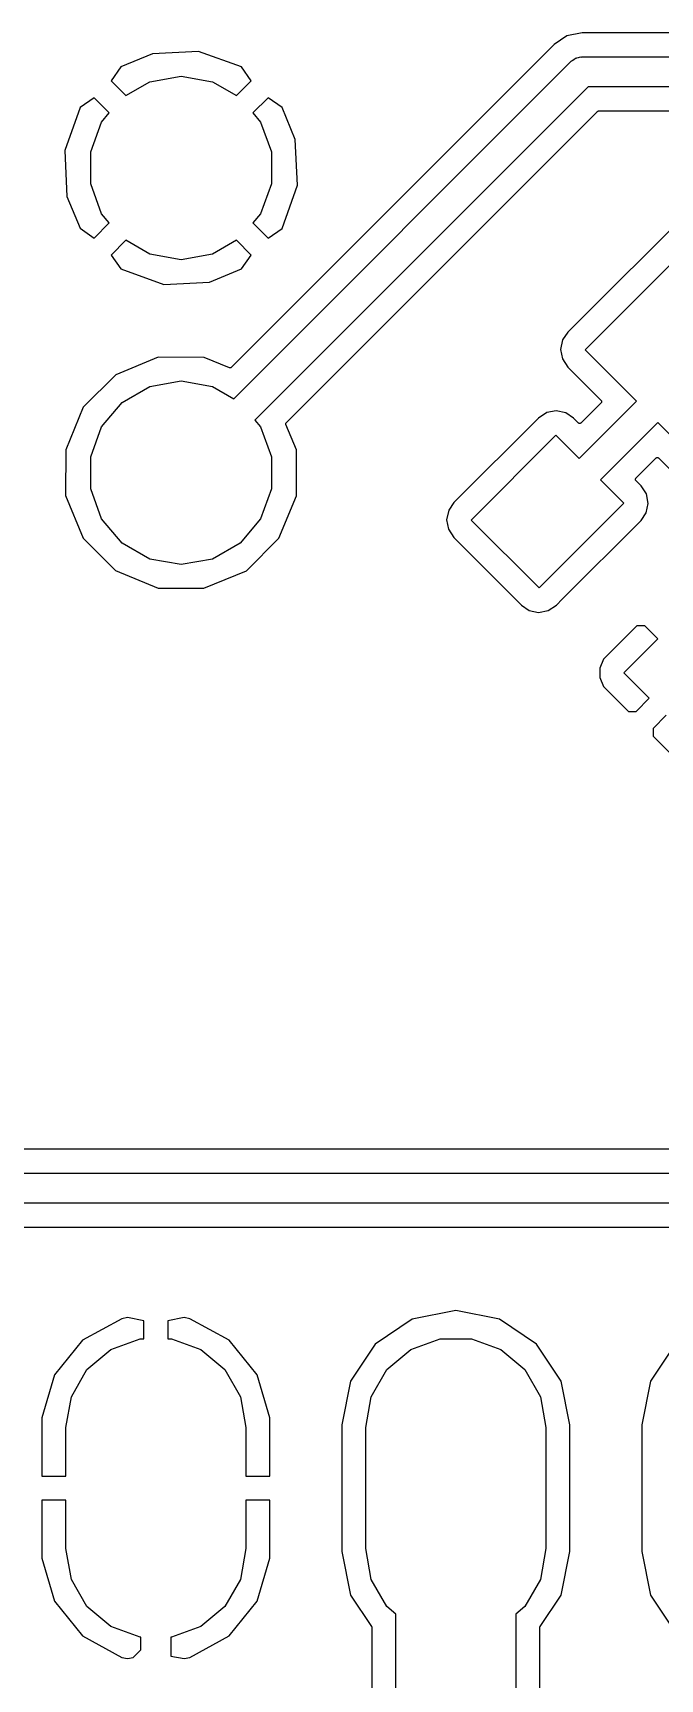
# Model space of a CAD drawing. Extents: x 0.3 to 75.7, y -92.7 to -0.5.
# Drawn here: x 8.07 to 13.3, y -85.59 to -71.88 of the extents above; entities that cross this region are included whole.
import ezdxf

# ---------------------------------------------------------------- set-up
doc = ezdxf.new("R2010")
doc.units = 0
doc.header["$MEASUREMENT"] = 0
doc.layers.add('BLACK', color=7, linetype='CONTINUOUS')

msp = doc.modelspace()

# ---------------------------------------------------------------- linework, layer by layer
at = {"layer": 'Black'}
for p, q in [((12.4193, -71.9711), (9.7274, -74.663)), ((12.5257, -71.9), (12.4193, -71.9711)), ((12.6513, -71.875), (12.5257, -71.9)), ((15.284, -71.875), (12.6513, -71.875)), ((9.07204, -72.0484), (8.80681, -72.1583)), ((9.45463, -72.0299), (9.07204, -72.0484)), ((9.81339, -72.1585), (9.45463, -72.0299)), ((9.74937, -74.9238), (12.5616, -72.1116)), ((12.5616, -72.1116), (12.5661, -72.1085)), ((12.5661, -72.1085), (12.5697, -72.1042)), ((12.5697, -72.1042), (12.5838, -72.0961)), ((12.5838, -72.0961), (12.5972, -72.0867)), ((12.5972, -72.0867), (12.6025, -72.0853)), ((12.6025, -72.0853), (12.6072, -72.0825)), ((12.6072, -72.0825), (12.6233, -72.0797)), ((12.6233, -72.0797), (12.6391, -72.0755)), ((12.6391, -72.0755), (12.6446, -72.076)), ((12.6446, -72.076), (12.65, -72.075)), ((12.65, -72.075), (15.4, -72.075)), ((8.80681, -72.1583), (8.72597, -72.2745)), ((8.72597, -72.2745), (8.84821, -72.3968)), ((8.84821, -72.3968), (9.04838, -72.2812)), ((9.04838, -72.2812), (9.31, -72.2351)), ((9.31, -72.2351), (9.57161, -72.2812)), ((9.57161, -72.2812), (9.77179, -72.3968)), ((9.77179, -72.3968), (9.89403, -72.2745)), ((9.89403, -72.2745), (9.81339, -72.1585)), ((8.58455, -72.416), (8.46854, -72.4966)), ((8.71078, -72.5422), (8.58455, -72.416)), ((10.0355, -72.416), (9.90922, -72.5422)), ((12.7018, -72.325), (9.92535, -75.1014)), ((10.1517, -72.4968), (10.0355, -72.416)), ((15.3482, -72.325), (12.7018, -72.325)), ((8.46854, -72.4966), (8.33987, -72.8554)), ((8.64757, -72.6175), (8.71078, -72.5422)), ((9.90922, -72.5422), (9.97243, -72.6175)), ((10.2616, -72.762), (10.1517, -72.4968)), ((10.1871, -75.1225), (12.7808, -72.5288)), ((14.3557, -72.5472), (12.5331, -74.3698)), ((12.7808, -72.5288), (12.7813, -72.5285)), ((12.7813, -72.5285), (12.7816, -72.528)), ((12.7816, -72.528), (12.7831, -72.5272)), ((12.7831, -72.5272), (12.7845, -72.5262)), ((12.7845, -72.5262), (12.7851, -72.5261)), ((12.7851, -72.5261), (12.7856, -72.5258)), ((12.7856, -72.5258), (12.7872, -72.5255)), ((12.7872, -72.5255), (12.7889, -72.525)), ((12.7889, -72.525), (12.7894, -72.5251)), ((12.7894, -72.5251), (12.79, -72.525)), ((12.79, -72.525), (14.3465, -72.525)), ((8.55671, -72.8672), (8.64757, -72.6175)), ((9.97243, -72.6175), (10.0633, -72.8672)), ((12.6766, -74.5151), (14.5151, -72.6766)), ((10.2801, -73.1446), (10.2616, -72.762)), ((8.33987, -72.8554), (8.35839, -73.238)), ((8.55671, -73.1328), (8.55671, -72.8672)), ((10.0633, -72.8672), (10.0633, -73.1328)), ((8.35839, -73.238), (8.46826, -73.5032)), ((8.64757, -73.3825), (8.55671, -73.1328)), ((10.0633, -73.1328), (9.97243, -73.3825)), ((10.1515, -73.5034), (10.2801, -73.1446)), ((8.71078, -73.4578), (8.64757, -73.3825)), ((9.97243, -73.3825), (9.90922, -73.4578)), ((8.46826, -73.5032), (8.58455, -73.584)), ((8.58455, -73.584), (8.71078, -73.4578)), ((9.90922, -73.4578), (10.0355, -73.584)), ((10.0355, -73.584), (10.1515, -73.5034)), ((8.84821, -73.6032), (8.72597, -73.7255)), ((9.04838, -73.7188), (8.84821, -73.6032)), ((9.77179, -73.6032), (9.57161, -73.7188)), ((9.89403, -73.7255), (9.77179, -73.6032)), ((8.72597, -73.7255), (8.80661, -73.8415)), ((9.31, -73.7649), (9.04838, -73.7188)), ((9.57161, -73.7188), (9.31, -73.7649)), ((9.81319, -73.8417), (9.89403, -73.7255)), ((8.80661, -73.8415), (9.16537, -73.9701)), ((9.54796, -73.9516), (9.81319, -73.8417)), ((9.16537, -73.9701), (9.54796, -73.9516)), ((12.4899, -74.4331), (12.4727, -74.5123)), ((12.5331, -74.3698), (12.4899, -74.4331)), ((9.11949, -74.5778), (8.76578, -74.724)), ((9.50219, -74.5782), (9.11949, -74.5778)), ((9.71322, -74.6658), (9.50219, -74.5782)), ((12.4727, -74.5123), (12.4877, -74.5918)), ((12.4877, -74.5918), (12.5331, -74.6604)), ((13.106, -74.9445), (12.6766, -74.5151)), ((8.76578, -74.724), (8.49493, -74.9944)), ((9.71406, -74.666), (9.71322, -74.6658)), ((9.71484, -74.6663), (9.71406, -74.666)), ((9.71625, -74.6665), (9.71484, -74.6663)), ((9.71763, -74.6668), (9.71625, -74.6665)), ((9.71848, -74.6667), (9.71763, -74.6668)), ((9.71934, -74.6667), (9.71848, -74.6667)), ((9.72071, -74.6664), (9.71934, -74.6667)), ((9.7221, -74.6662), (9.72071, -74.6664)), ((9.72287, -74.6658), (9.7221, -74.6662)), ((9.7237, -74.6656), (9.72287, -74.6658)), ((9.72486, -74.6648), (9.7237, -74.6656)), ((9.72611, -74.6641), (9.72486, -74.6648)), ((9.72669, -74.6635), (9.72611, -74.6641)), ((9.7274, -74.663), (9.72669, -74.6635)), ((12.5331, -74.6604), (12.811, -74.9382)), ((8.81832, -74.954), (9.04838, -74.8212)), ((9.04838, -74.8212), (9.31, -74.7751)), ((9.31, -74.7751), (9.57161, -74.8212)), ((9.57161, -74.8212), (9.74937, -74.9238)), ((8.49493, -74.9944), (8.34817, -75.3478)), ((8.64757, -75.1575), (8.81832, -74.954)), ((12.4371, -75.0233), (12.3576, -75.0383)), ((12.5163, -75.0405), (12.4371, -75.0233)), ((12.6288, -75.4217), (13.106, -74.9445)), ((12.811, -74.9566), (12.6409, -75.1267)), ((12.811, -74.9382), (12.8116, -74.9391)), ((12.8116, -74.9557), (12.811, -74.9566)), ((12.8116, -74.9391), (12.8124, -74.9399)), ((12.8124, -74.9549), (12.8116, -74.9557)), ((12.8124, -74.9399), (12.8129, -74.941)), ((12.8129, -74.9538), (12.8124, -74.9549)), ((12.8129, -74.941), (12.8136, -74.9419)), ((12.8136, -74.9529), (12.8129, -74.9538)), ((12.8136, -74.9419), (12.8139, -74.943)), ((12.8139, -74.9518), (12.8136, -74.9529)), ((12.8139, -74.943), (12.8144, -74.944)), ((12.8144, -74.9508), (12.8139, -74.9518)), ((12.8144, -74.944), (12.8145, -74.9452)), ((12.8145, -74.9496), (12.8144, -74.9508)), ((12.8145, -74.9452), (12.8148, -74.9463)), ((12.8148, -74.9485), (12.8145, -74.9496)), ((12.8148, -74.9463), (12.8147, -74.9474)), ((12.8147, -74.9474), (12.8148, -74.9485)), ((8.55671, -75.4072), (8.64757, -75.1575)), ((9.92535, -75.1014), (9.97243, -75.1575)), ((9.97243, -75.1575), (10.0633, -75.4072)), ((10.1833, -75.1306), (10.1837, -75.1292)), ((10.1834, -75.1315), (10.1833, -75.1306)), ((10.1833, -75.1323), (10.1834, -75.1315)), ((10.1836, -75.1337), (10.1833, -75.1323)), ((10.1837, -75.1351), (10.1836, -75.1337)), ((10.1837, -75.1292), (10.1839, -75.1278)), ((10.1841, -75.1359), (10.1837, -75.1351)), ((10.1839, -75.1278), (10.1843, -75.1271)), ((10.1842, -75.1367), (10.1841, -75.1359)), ((10.2722, -75.3495), (10.1842, -75.1367)), ((10.1843, -75.1271), (10.1845, -75.1262)), ((10.1845, -75.1262), (10.1853, -75.1251)), ((10.1853, -75.1251), (10.186, -75.1238)), ((10.186, -75.1238), (10.1866, -75.1232)), ((10.1866, -75.1232), (10.1871, -75.1225)), ((12.289, -75.0838), (11.5837, -75.7891)), ((12.3576, -75.0383), (12.289, -75.0838)), ((12.5795, -75.0837), (12.5163, -75.0405)), ((12.6225, -75.1267), (12.5795, -75.0837)), ((12.6235, -75.1273), (12.6225, -75.1267)), ((12.6243, -75.1281), (12.6235, -75.1273)), ((12.6253, -75.1286), (12.6243, -75.1281)), ((12.6262, -75.1293), (12.6253, -75.1286)), ((12.6273, -75.1296), (12.6262, -75.1293)), ((12.6284, -75.13), (12.6273, -75.1296)), ((12.6295, -75.1301), (12.6284, -75.13)), ((12.6306, -75.1304), (12.6295, -75.1301)), ((12.6317, -75.1303), (12.6306, -75.1304)), ((12.6329, -75.1304), (12.6317, -75.1303)), ((12.634, -75.1301), (12.6329, -75.1304)), ((12.6351, -75.13), (12.634, -75.1301)), ((12.6361, -75.1296), (12.6351, -75.13)), ((12.6372, -75.1293), (12.6361, -75.1296)), ((12.6381, -75.1286), (12.6372, -75.1293)), ((12.6392, -75.1281), (12.6381, -75.1286)), ((12.64, -75.1273), (12.6392, -75.1281)), ((12.6409, -75.1267), (12.64, -75.1273)), ((13.2828, -75.1212), (12.8055, -75.5984)), ((14.2322, -76.0707), (13.2828, -75.1212)), ((11.7272, -75.9343), (12.4343, -75.2272)), ((12.4343, -75.2272), (12.6288, -75.4217)), ((8.34817, -75.3478), (8.34783, -75.7305)), ((8.55671, -75.6728), (8.55671, -75.4072)), ((10.0633, -75.4072), (10.0633, -75.6728)), ((10.2718, -75.7322), (10.2722, -75.3495)), ((13.1005, -75.5863), (13.2706, -75.4162)), ((13.2706, -75.4162), (13.2715, -75.4156)), ((13.2715, -75.4156), (13.2723, -75.4148)), ((13.2723, -75.4148), (13.2734, -75.4143)), ((13.2734, -75.4143), (13.2743, -75.4136)), ((13.2743, -75.4136), (13.2754, -75.4133)), ((13.2754, -75.4133), (13.2764, -75.4129)), ((13.2764, -75.4129), (13.2776, -75.4128)), ((13.2776, -75.4128), (13.2787, -75.4125)), ((13.2787, -75.4125), (13.2798, -75.4126)), ((13.2798, -75.4126), (13.2809, -75.4125)), ((13.2809, -75.4125), (13.282, -75.4128)), ((13.282, -75.4128), (13.2832, -75.4129)), ((13.2832, -75.4129), (13.2842, -75.4133)), ((13.2842, -75.4133), (13.2853, -75.4136)), ((13.2853, -75.4136), (13.2862, -75.4143)), ((13.2862, -75.4143), (13.2873, -75.4148)), ((13.2873, -75.4148), (13.2881, -75.4156)), ((13.2881, -75.4156), (13.289, -75.4162)), ((13.289, -75.4162), (14.087, -76.2142)), ((8.64757, -75.9225), (8.55671, -75.6728)), ((10.0633, -75.6728), (9.97243, -75.9225)), ((12.8055, -75.5984), (13, -75.7929)), ((13.0968, -75.5944), (13.0971, -75.5933)), ((13.0969, -75.5955), (13.0968, -75.5944)), ((13.0968, -75.5966), (13.0969, -75.5955)), ((13.0971, -75.5977), (13.0968, -75.5966)), ((13.0971, -75.5933), (13.0972, -75.5921)), ((13.0972, -75.5989), (13.0971, -75.5977)), ((13.0972, -75.5921), (13.0976, -75.5911)), ((13.0976, -75.5999), (13.0972, -75.5989)), ((13.0976, -75.5911), (13.0979, -75.59)), ((13.0979, -75.601), (13.0976, -75.5999)), ((13.0979, -75.59), (13.0986, -75.5891)), ((13.0986, -75.6019), (13.0979, -75.601)), ((13.0986, -75.5891), (13.0991, -75.588)), ((13.0991, -75.6029), (13.0986, -75.6019)), ((13.0991, -75.588), (13.0999, -75.5872)), ((13.0999, -75.6038), (13.0991, -75.6029)), ((13.0999, -75.5872), (13.1005, -75.5863)), ((13.1005, -75.6047), (13.0999, -75.6038)), ((13.1434, -75.6476), (13.1005, -75.6047)), ((13.1889, -75.7162), (13.1434, -75.6476)), ((8.34783, -75.7305), (8.49398, -76.0842)), ((10.1251, -76.0856), (10.2718, -75.7322)), ((11.5405, -75.8523), (11.5233, -75.9315)), ((11.5837, -75.7891), (11.5405, -75.8523)), ((13, -75.7929), (12.2929, -76.5)), ((13.1867, -75.8749), (13.2039, -75.7957)), ((13.2039, -75.7957), (13.1889, -75.7162)), ((8.81832, -76.126), (8.64757, -75.9225)), ((9.97243, -75.9225), (9.80167, -76.126)), ((11.5233, -75.9315), (11.5383, -76.011)), ((12.2929, -76.5), (11.7272, -75.9343)), ((12.4871, -76.5946), (13.1435, -75.9381)), ((13.1435, -75.9381), (13.1867, -75.8749)), ((8.49398, -76.0842), (8.76436, -76.3551)), ((9.04838, -76.2588), (8.81832, -76.126)), ((9.80167, -76.126), (9.57161, -76.2588)), ((9.85422, -76.356), (10.1251, -76.0856)), ((11.5383, -76.011), (11.5838, -76.0796)), ((11.5838, -76.0796), (12.1477, -76.6435)), ((9.31, -76.3049), (9.04838, -76.2588)), ((9.57161, -76.2588), (9.31, -76.3049)), ((8.76436, -76.3551), (9.11781, -76.5018)), ((9.50051, -76.5022), (9.85422, -76.356)), ((9.11781, -76.5018), (9.50051, -76.5022)), ((12.1477, -76.6435), (12.2109, -76.6867)), ((12.3696, -76.6889), (12.4382, -76.6434)), ((12.4382, -76.6434), (12.4871, -76.5946)), ((12.4871, -76.5946), (12.4871, -76.5946)), ((12.2109, -76.6867), (12.2901, -76.7039)), ((12.2901, -76.7039), (12.3696, -76.6889)), ((13.1092, -76.8151), (12.8304, -77.0938)), ((13, -77.2071), (13.2828, -76.9243)), ((13.1737, -76.8151), (13.1092, -76.8151)), ((13.2828, -76.9243), (13.1737, -76.8151)), ((12.8304, -77.0938), (12.8, -77.1673)), ((12.8, -77.1673), (12.8, -77.2469)), ((13.2121, -77.4192), (13, -77.2071)), ((12.8, -77.2469), (12.8304, -77.3204)), ((12.8304, -77.3204), (13.0384, -77.5284)), ((13.103, -77.5284), (13.2121, -77.4192)), ((13.0384, -77.5284), (13.103, -77.5284)), ((13.3536, -77.5607), (13.2444, -77.6698)), ((13.2444, -77.6698), (13.2444, -77.7344)), ((13.2444, -77.7344), (13.4524, -77.9423)), ((18.46, -81.175), (7.94, -81.175)), ((8, -81.375), (18.5482, -81.375)), ((18.6, -81.625), (8, -81.625)), ((7.80128, -81.825), (18.484, -81.825)), ((11.6, -82.5216), (11.2365, -82.5939)), ((11.9635, -82.5939), (11.6, -82.5216)), ((8.81636, -82.5894), (8.48907, -82.7677)), ((8.86414, -82.5796), (8.81636, -82.5894)), ((9, -82.6052), (8.86414, -82.5796)), ((9, -82.7566), (9, -82.6052)), ((9.33586, -82.5796), (9.2, -82.6052)), ((9.2, -82.6052), (9.2, -82.7566)), ((9.38364, -82.5894), (9.33586, -82.5796)), ((9.71093, -82.7677), (9.38364, -82.5894)), ((11.2365, -82.5939), (10.9284, -82.7998)), ((12.2716, -82.7998), (11.9635, -82.5939)), ((8.48907, -82.7677), (8.25534, -83.0573)), ((8.52547, -83.0131), (8.725, -82.8457)), ((8.725, -82.8457), (8.96976, -82.7566)), ((8.96976, -82.7566), (9, -82.7566)), ((9.2, -82.7566), (9.23024, -82.7566)), ((9.23024, -82.7566), (9.475, -82.8457)), ((9.475, -82.8457), (9.67453, -83.0131)), ((9.94466, -83.0573), (9.71093, -82.7677)), ((10.9284, -82.7998), (10.7226, -83.1079)), ((11.0255, -83.0131), (11.225, -82.8457)), ((11.225, -82.8457), (11.4698, -82.7566)), ((11.4698, -82.7566), (11.7302, -82.7566)), ((11.7302, -82.7566), (11.975, -82.8457)), ((11.975, -82.8457), (12.1745, -83.0131)), ((12.4774, -83.1079), (12.2716, -82.7998)), ((13.4284, -82.7998), (13.2226, -83.1079)), ((8.25534, -83.0573), (8.15, -83.4149)), ((8.39523, -83.2387), (8.52547, -83.0131)), ((9.67453, -83.0131), (9.80477, -83.2387)), ((10.05, -83.4149), (9.94466, -83.0573)), ((10.7226, -83.1079), (10.65, -83.4726)), ((10.8952, -83.2387), (11.0255, -83.0131)), ((12.1745, -83.0131), (12.3048, -83.2387)), ((12.55, -83.4726), (12.4774, -83.1079)), ((13.2226, -83.1079), (13.15, -83.4726)), ((8.35, -83.4952), (8.39523, -83.2387)), ((9.80477, -83.2387), (9.85, -83.4952)), ((10.85, -83.4952), (10.8952, -83.2387)), ((12.3048, -83.2387), (12.35, -83.4952)), ((8.15, -83.4149), (8.15, -83.9)), ((8.35, -83.9), (8.35, -83.4952)), ((9.85, -83.4952), (9.85, -83.9)), ((10.05, -83.9), (10.05, -83.4149)), ((10.65, -83.4726), (10.65, -84.5274)), ((10.85, -84.5048), (10.85, -83.4952)), ((12.35, -83.4952), (12.35, -84.5048)), ((12.55, -84.5274), (12.55, -83.4726)), ((13.15, -83.4726), (13.15, -84.5274)), ((8.15, -83.9), (8.35, -83.9)), ((9.85, -83.9), (10.05, -83.9)), ((8.15, -84.1), (8.15, -84.5851)), ((8.35, -84.1), (8.15, -84.1)), ((8.35, -84.5048), (8.35, -84.1)), ((9.85, -84.1), (9.85, -84.5048)), ((10.05, -84.1), (9.85, -84.1)), ((10.05, -84.5851), (10.05, -84.1)), ((8.15, -84.5851), (8.25534, -84.9427)), ((8.39523, -84.7613), (8.35, -84.5048)), ((9.85, -84.5048), (9.80477, -84.7613)), ((9.94466, -84.9427), (10.05, -84.5851)), ((10.65, -84.5274), (10.7226, -84.8921)), ((10.8952, -84.7613), (10.85, -84.5048)), ((12.35, -84.5048), (12.3048, -84.7613)), ((12.4774, -84.8921), (12.55, -84.5274)), ((13.15, -84.5274), (13.2226, -84.8921)), ((8.52547, -84.9869), (8.39523, -84.7613)), ((9.80477, -84.7613), (9.67453, -84.9869)), ((11.0255, -84.9869), (10.8952, -84.7613)), ((12.3048, -84.7613), (12.1745, -84.9869)), ((10.7226, -84.8921), (10.8978, -85.1544)), ((12.3022, -85.1544), (12.4774, -84.8921)), ((13.2226, -84.8921), (13.4284, -85.2002)), ((8.25534, -84.9427), (8.48907, -85.2323)), ((8.725, -85.1543), (8.52547, -84.9869)), ((9.67453, -84.9869), (9.475, -85.1543)), ((9.71093, -85.2323), (9.94466, -84.9427)), ((11.1, -85.0494), (11.0255, -84.9869)), ((12.1745, -84.9869), (12.1, -85.0494)), ((8.96976, -85.2434), (8.725, -85.1543)), ((9.475, -85.1543), (9.23024, -85.2434)), ((10.8978, -85.1544), (10.8984, -85.1558)), ((10.8984, -85.1558), (10.8992, -85.1572)), ((10.8992, -85.1572), (10.8993, -85.1579)), ((10.8993, -85.1579), (10.8996, -85.1585)), ((10.8996, -85.1585), (10.8997, -85.1601)), ((10.8997, -85.1601), (10.9, -85.1616)), ((10.9, -85.1616), (10.9, -85.9987)), ((11.1, -86), (11.1, -85.0494)), ((12.1, -85.0494), (12.1, -85.7929)), ((12.3, -85.1616), (12.3003, -85.1601)), ((12.3, -85.7047), (12.3, -85.1616)), ((12.3003, -85.1601), (12.3004, -85.1585)), ((12.3004, -85.1585), (12.3007, -85.1579)), ((12.3007, -85.1579), (12.3008, -85.1572)), ((12.3008, -85.1572), (12.3016, -85.1558)), ((12.3016, -85.1558), (12.3022, -85.1544)), ((8.48907, -85.2323), (8.81636, -85.4106)), ((8.975, -85.2434), (8.96976, -85.2434)), ((8.975, -85.3482), (8.975, -85.2434)), ((9.23024, -85.2434), (9.225, -85.2434)), ((9.225, -85.2434), (9.225, -85.3995)), ((9.38364, -85.4106), (9.71093, -85.2323)), ((8.81636, -85.4106), (8.86414, -85.4204)), ((8.86414, -85.4204), (8.91181, -85.4114)), ((8.91181, -85.4114), (8.975, -85.3482)), ((9.225, -85.3995), (9.33586, -85.4204)), ((9.33586, -85.4204), (9.38364, -85.4106))]:
    msp.add_line(p, q, dxfattribs=at)

doc.saveas('drawing.dxf')
